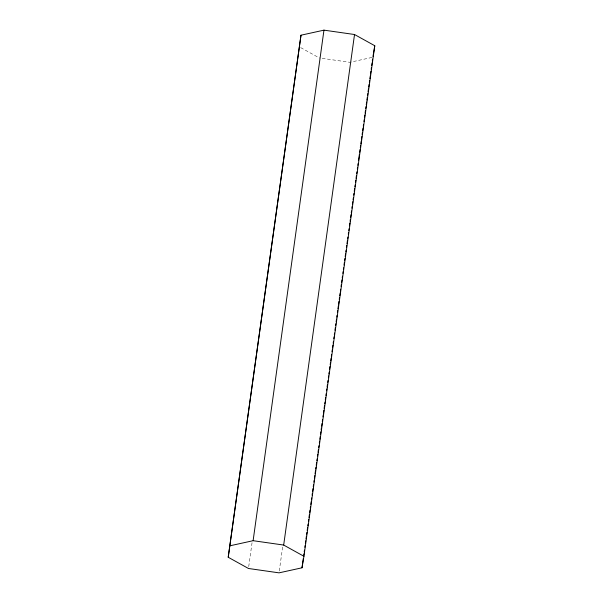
<?xml version="1.0" encoding="UTF-8"?>
<svg xmlns="http://www.w3.org/2000/svg" width="603" height="603" viewBox="0 0 603 603"><rect width="100%" height="100%" fill="white"/><g stroke="black" fill="none" stroke-linecap="round" stroke-linejoin="round"><path stroke-width="0.45" stroke-dasharray="3.02 2.26" d="M248.73 566.624L252.092 542.399M279.295 570.988L282.656 546.763M371.938 57.451L349.883 62.305L319.319 57.941M300.686 47.614L318.505 57.489"/><path stroke-width="0.9" d="M228.22 557.262L300.987 35.2L323.962 30.15L354.526 34.514L374.78 45.738L303.935 556.29L302.013 567.8L279.038 572.85L248.474 568.486L228.22 557.262L300.987 35.2M230.142 545.753L253.117 540.695L323.962 30.15M303.935 556.29L283.681 545.059L354.526 34.514M302.013 567.8L303.301 558.484M303.565 556.614L303.95 553.825M304.206 551.956L304.47 550.094M304.854 547.298L305.11 545.436M305.374 543.574L305.759 540.778M306.015 538.916L306.407 536.12M306.663 534.258L306.919 532.396M307.183 530.534L307.568 527.738M307.832 525.876L308.088 524.007M308.472 521.211L308.736 519.349M308.992 517.487L309.377 514.691M309.641 512.829L310.025 510.032M310.281 508.171L310.545 506.309M310.801 504.447L311.186 501.651M311.45 499.789L311.706 497.92M312.098 495.131L312.354 493.262M312.61 491.4L313.002 488.603M313.259 486.742L313.515 484.88M313.907 482.083L314.163 480.222M314.419 478.36L314.811 475.563M315.067 473.702L315.452 470.905M315.716 469.044L315.972 467.182M316.228 465.312L316.62 462.524M316.877 460.654L317.133 458.793M317.525 455.996L317.781 454.134M318.037 452.273L318.429 449.476M318.686 447.614L318.949 445.753M319.334 442.956L319.59 441.095M319.854 439.225L320.238 436.436M320.495 434.567L320.886 431.778M321.143 429.909L321.399 428.047M321.663 426.185L322.047 423.389M322.304 421.527L322.567 419.665M322.952 416.869L323.216 415.007M323.472 413.145L323.856 410.349M324.12 408.487L324.504 405.691M324.761 403.829L325.025 401.96M325.281 400.098L325.665 397.302M325.929 395.44L326.185 393.578M326.57 390.782L326.834 388.92M327.09 387.058L327.482 384.262M327.738 382.4L327.994 380.531M328.386 377.742L328.643 375.873M328.899 374.011L329.155 372.149M329.547 369.353L329.931 366.556M330.195 364.694L330.452 362.833M330.708 360.971L331.1 358.174M331.356 356.313L331.612 354.451M332.004 351.655L332.261 349.793M332.517 347.923L332.909 345.135M333.165 343.265L333.421 341.404M333.813 338.607L334.07 336.745M334.333 334.884L334.59 333.022M334.974 330.225L335.366 327.429M335.622 325.567L335.879 323.705M336.142 321.844L336.527 319.047M336.783 317.186L337.047 315.316M337.431 312.52L337.688 310.658M337.951 308.796L338.336 306M338.6 304.138L338.984 301.342M339.24 299.48L339.504 297.618M339.76 295.756L340.145 292.96M340.409 291.098L340.665 289.229M341.049 286.44L341.313 284.571M341.569 282.709L341.954 279.913M342.218 278.051L342.474 276.189M342.866 273.393L343.122 271.531M343.378 269.669L343.635 267.807M344.027 265.011L344.411 262.215M344.675 260.353L344.931 258.491M345.187 256.622L345.579 253.833M345.836 251.964L346.092 250.102M346.484 247.305L346.74 245.444M346.996 243.582L347.388 240.785M347.645 238.924L347.901 237.062M348.293 234.266L348.549 232.404M348.805 230.534L349.069 228.673M349.454 225.876L349.846 223.087M350.102 221.218L350.358 219.356M350.622 217.495L351.006 214.698M351.263 212.836L351.526 210.975M351.911 208.178L352.167 206.316M352.431 204.455L352.815 201.658M353.072 199.797L353.335 197.927M353.72 195.138L353.984 193.269M354.24 191.407L354.624 188.611M354.888 186.749L355.144 184.887M355.529 182.091L355.793 180.229M356.049 178.367L356.433 175.571M356.697 173.709L356.953 171.84M357.338 169.051L357.602 167.182M357.858 165.32L358.114 163.458M358.506 160.662L359.411 154.142M359.667 152.28L360.059 149.484M360.315 147.622L360.571 145.76M360.835 143.891L361.22 141.102M361.476 139.233L361.868 136.444M362.124 134.575L362.38 132.713M362.644 130.851L363.029 128.055M363.285 126.193L363.549 124.331M363.933 121.535L364.189 119.673M364.453 117.811L364.838 115.015M365.101 113.153L365.486 110.357M365.742 108.495L366.006 106.625M366.262 104.764L366.647 101.967M366.91 100.106L367.295 97.309M367.551 95.447L367.815 93.586M368.071 91.724L368.456 88.927M368.719 87.066L369.104 84.269M369.368 82.407L369.624 80.538M369.88 78.676L370.272 75.88M370.528 74.018L370.913 71.222M371.177 69.36L371.433 67.498M371.689 65.637L372.081 62.84M372.337 60.978L372.594 59.117M373.001 56.365L374.78 45.738M253.117 540.695L283.681 545.059"/></g></svg>
